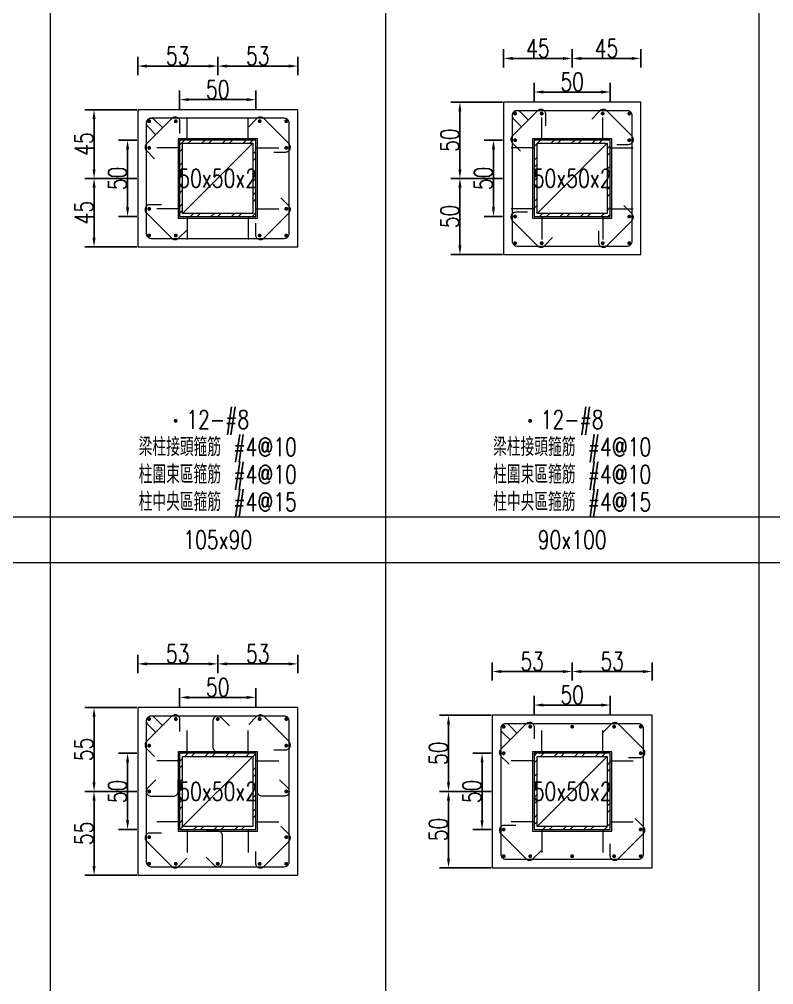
# Model space of a CAD drawing. Header units: millimetres. Extents: x 0 to 3905, y 0 to 8880.
# Drawn here: x 2430 to 2925, y 7763 to 8396 of the extents above; entities that cross this region are included whole.
import ezdxf
from ezdxf.enums import TextEntityAlignment as Align

# ---------------------------------------------------------------- set-up
doc = ezdxf.new("R2010")
doc.units = ezdxf.units.MM
doc.layers.get('DEFPOINTS').update_dxf_attribs({"color": 3})
for name, color, linetype in [('Hatch線', 6, 'Continuous'), ('主筋斷面', 2, 'Continuous'), ('文字-主筋根數', 7, 'Continuous'), ('文字-剪力筋 中央區', 7, 'Continuous'), ('文字-剪力筋-BC', 7, 'Continuous'), ('文字-剪力筋-圍束區', 7, 'Continuous'), ('文字-斷面尺寸', 7, 'Continuous'), ('文字-輔助字', 7, 'Continuous'), ('柱斷面線', 4, 'Continuous'), ('標註字', 4, 'Continuous'), ('箍筋線', 1, 'Continuous'), ('網格線', 7, 'Continuous'), ('鋼柱', 11, 'Continuous')]:
    doc.layers.add(name, color=color, linetype=linetype)
doc.styles.add('note', font='txt.shx', dxfattribs={"width": 0.75, "height": 12})
doc.styles.add('txt', font='txt.shx', dxfattribs={"height": 0.2, "bigfont": 'chineset.shx'})
doc.dimstyles.new('RCAD_DIM', dxfattribs={"dimtxt": 12, "dimasz": 6, "dimexe": 6, "dimexo": 0.625, "dimtad": 1, "dimdec": 0, "dimdsep": 46, "dimtxsty": 'note', "dimcen": 2.5, "dimclrd": 256, "dimclre": 256, "dimclrt": 256, "dimadec": 0, "dimazin": 0, "dimtfac": 1, "dimtmove": 0, "dimatfit": 3, "dimfxl": 0, "dimtolj": 1, "dimarcsym": 0})

# ---------------------------------------------------------------- blocks, each defined once
blk = doc.blocks.new('*D1452')
at = {"layer": 'DEFPOINTS', "color": 0}
for p in [(2585, 7951.625), (2535, 7945), (2585, 7945)]:
    blk.add_point(p, dxfattribs=at)
at = {"layer": '標註字', "lineweight": -2}
for p, q in [((2535, 7945.625), (2535, 7957.625)), ((2585, 7945.625), (2585, 7957.625)), ((2541, 7951.625), (2579, 7951.625))]:
    blk.add_line(p, q, dxfattribs=at)
at = {"layer": '標註字'}
for points in [[(2541, 7952.625), (2541, 7950.625), (2535, 7951.625)], [(2579, 7950.625), (2579, 7952.625), (2585, 7951.625)]]:
    blk.add_solid(points, dxfattribs=at)
at = {"layer": '標註字', "insert": (2560, 7958.25), "char_height": 12, "attachment_point": 5, "style": 'note'}
blk.add_mtext('\\A1;50', dxfattribs=at)
blk = doc.blocks.new('*D1453')
at = {"layer": 'DEFPOINTS', "color": 0}
for p in [(2500.875, 7915), (2507.5, 7915), (2507.5, 7865)]:
    blk.add_point(p, dxfattribs=at)
at = {"layer": '標註字', "lineweight": -2}
for p, q in [((2506.875, 7915), (2494.875, 7915)), ((2500.875, 7871), (2500.875, 7909)), ((2506.875, 7865), (2494.875, 7865))]:
    blk.add_line(p, q, dxfattribs=at)
at = {"layer": '標註字'}
for points in [[(2501.875, 7909), (2499.875, 7909), (2500.875, 7915)], [(2499.875, 7871), (2501.875, 7871), (2500.875, 7865)]]:
    blk.add_solid(points, dxfattribs=at)
at = {"layer": '標註字', "insert": (2494.25, 7890), "char_height": 12, "attachment_point": 5, "rotation": 90, "style": 'note'}
blk.add_mtext('\\A1;50', dxfattribs=at)
blk = doc.blocks.new('*D1454')
at = {"layer": 'DEFPOINTS', "color": 0}
for p in [(2560, 7973.625), (2507.5, 7967), (2560, 7967)]:
    blk.add_point(p, dxfattribs=at)
at = {"layer": '標註字', "lineweight": -2}
for p, q in [((2507.5, 7967.625), (2507.5, 7979.625)), ((2560, 7967.625), (2560, 7979.625)), ((2513.5, 7973.625), (2554, 7973.625))]:
    blk.add_line(p, q, dxfattribs=at)
at = {"layer": '標註字'}
for points in [[(2513.5, 7974.625), (2513.5, 7972.625), (2507.5, 7973.625)], [(2554, 7972.625), (2554, 7974.625), (2560, 7973.625)]]:
    blk.add_solid(points, dxfattribs=at)
at = {"layer": '標註字', "insert": (2533.75, 7980.25), "char_height": 12, "attachment_point": 5, "style": 'note'}
blk.add_mtext('\\A1;53', dxfattribs=at)
blk = doc.blocks.new('*D1455')
at = {"layer": 'DEFPOINTS', "color": 0}
for p in [(2612.5, 7973.625), (2560, 7967), (2612.5, 7967)]:
    blk.add_point(p, dxfattribs=at)
at = {"layer": '標註字', "lineweight": -2}
for p, q in [((2560, 7967.625), (2560, 7979.625)), ((2612.5, 7967.625), (2612.5, 7979.625)), ((2566, 7973.625), (2606.5, 7973.625))]:
    blk.add_line(p, q, dxfattribs=at)
at = {"layer": '標註字'}
for points in [[(2566, 7974.625), (2566, 7972.625), (2560, 7973.625)], [(2606.5, 7972.625), (2606.5, 7974.625), (2612.5, 7973.625)]]:
    blk.add_solid(points, dxfattribs=at)
at = {"layer": '標註字', "insert": (2586.25, 7980.25), "char_height": 12, "attachment_point": 5, "style": 'note'}
blk.add_mtext('\\A1;53', dxfattribs=at)
blk = doc.blocks.new('*D1456')
at = {"layer": 'DEFPOINTS', "color": 0}
for p in [(2478.875, 7890), (2507.5, 7890), (2507.5, 7835)]:
    blk.add_point(p, dxfattribs=at)
at = {"layer": '標註字', "lineweight": -2}
for p, q in [((2506.875, 7890), (2472.875, 7890)), ((2478.875, 7841), (2478.875, 7884)), ((2506.875, 7835), (2472.875, 7835))]:
    blk.add_line(p, q, dxfattribs=at)
at = {"layer": '標註字'}
for points in [[(2479.875, 7884), (2477.875, 7884), (2478.875, 7890)], [(2477.875, 7841), (2479.875, 7841), (2478.875, 7835)]]:
    blk.add_solid(points, dxfattribs=at)
at = {"layer": '標註字', "insert": (2472.25, 7862.5), "char_height": 12, "attachment_point": 5, "rotation": 90, "style": 'note'}
blk.add_mtext('\\A1;55', dxfattribs=at)
blk = doc.blocks.new('*D1457')
at = {"layer": 'DEFPOINTS', "color": 0}
for p in [(2478.875, 7945), (2507.5, 7945), (2507.5, 7890)]:
    blk.add_point(p, dxfattribs=at)
at = {"layer": '標註字', "lineweight": -2}
for p, q in [((2506.875, 7945), (2472.875, 7945)), ((2478.875, 7896), (2478.875, 7939)), ((2506.875, 7890), (2472.875, 7890))]:
    blk.add_line(p, q, dxfattribs=at)
at = {"layer": '標註字'}
for points in [[(2479.875, 7939), (2477.875, 7939), (2478.875, 7945)], [(2477.875, 7896), (2479.875, 7896), (2478.875, 7890)]]:
    blk.add_solid(points, dxfattribs=at)
at = {"layer": '標註字', "insert": (2472.25, 7917.5), "char_height": 12, "attachment_point": 5, "rotation": 90, "style": 'note'}
blk.add_mtext('\\A1;55', dxfattribs=at)
blk = doc.blocks.new('Circle_Filled')
at = {"const_width": 0.5}
blk.add_lwpolyline([(-0.25, 0, 1), (0.25, 0, 1)], format="xyb", close=True, dxfattribs=at)
blk = doc.blocks.new('*D1458')
at = {"layer": 'DEFPOINTS', "color": 0}
for p in [(2585, 8343.625), (2535, 8337), (2585, 8337)]:
    blk.add_point(p, dxfattribs=at)
at = {"layer": '標註字', "lineweight": -2}
for p, q in [((2535, 8337.625), (2535, 8349.625)), ((2541, 8343.625), (2579, 8343.625)), ((2585, 8337.625), (2585, 8349.625))]:
    blk.add_line(p, q, dxfattribs=at)
at = {"layer": '標註字'}
for points in [[(2541, 8344.625), (2541, 8342.625), (2535, 8343.625)], [(2579, 8342.625), (2579, 8344.625), (2585, 8343.625)]]:
    blk.add_solid(points, dxfattribs=at)
at = {"layer": '標註字', "insert": (2560, 8350.25), "char_height": 12, "attachment_point": 5, "style": 'note'}
blk.add_mtext('\\A1;50', dxfattribs=at)
blk = doc.blocks.new('*D1459')
at = {"layer": 'DEFPOINTS', "color": 0}
for p in [(2500.875, 8317), (2507.5, 8317), (2507.5, 8267)]:
    blk.add_point(p, dxfattribs=at)
at = {"layer": '標註字', "lineweight": -2}
for p, q in [((2506.875, 8317), (2494.875, 8317)), ((2500.875, 8273), (2500.875, 8311)), ((2506.875, 8267), (2494.875, 8267))]:
    blk.add_line(p, q, dxfattribs=at)
at = {"layer": '標註字'}
for points in [[(2501.875, 8311), (2499.875, 8311), (2500.875, 8317)], [(2499.875, 8273), (2501.875, 8273), (2500.875, 8267)]]:
    blk.add_solid(points, dxfattribs=at)
at = {"layer": '標註字', "insert": (2494.25, 8292), "char_height": 12, "attachment_point": 5, "rotation": 90, "style": 'note'}
blk.add_mtext('\\A1;50', dxfattribs=at)
blk = doc.blocks.new('*D1460')
at = {"layer": 'DEFPOINTS', "color": 0}
for p in [(2560, 8365.625), (2507.5, 8359), (2560, 8359)]:
    blk.add_point(p, dxfattribs=at)
at = {"layer": '標註字', "lineweight": -2}
for p, q in [((2507.5, 8359.625), (2507.5, 8371.625)), ((2560, 8359.625), (2560, 8371.625)), ((2513.5, 8365.625), (2554, 8365.625))]:
    blk.add_line(p, q, dxfattribs=at)
at = {"layer": '標註字'}
for points in [[(2513.5, 8366.625), (2513.5, 8364.625), (2507.5, 8365.625)], [(2554, 8364.625), (2554, 8366.625), (2560, 8365.625)]]:
    blk.add_solid(points, dxfattribs=at)
at = {"layer": '標註字', "insert": (2533.75, 8372.25), "char_height": 12, "attachment_point": 5, "style": 'note'}
blk.add_mtext('\\A1;53', dxfattribs=at)
blk = doc.blocks.new('*D1461')
at = {"layer": 'DEFPOINTS', "color": 0}
for p in [(2612.5, 8365.625), (2560, 8359), (2612.5, 8359)]:
    blk.add_point(p, dxfattribs=at)
at = {"layer": '標註字', "lineweight": -2}
for p, q in [((2560, 8359.625), (2560, 8371.625)), ((2612.5, 8359.625), (2612.5, 8371.625)), ((2566, 8365.625), (2606.5, 8365.625))]:
    blk.add_line(p, q, dxfattribs=at)
at = {"layer": '標註字'}
for points in [[(2566, 8366.625), (2566, 8364.625), (2560, 8365.625)], [(2606.5, 8364.625), (2606.5, 8366.625), (2612.5, 8365.625)]]:
    blk.add_solid(points, dxfattribs=at)
at = {"layer": '標註字', "insert": (2586.25, 8372.25), "char_height": 12, "attachment_point": 5, "style": 'note'}
blk.add_mtext('\\A1;53', dxfattribs=at)
blk = doc.blocks.new('*D1462')
at = {"layer": 'DEFPOINTS', "color": 0}
for p in [(2478.875, 8292), (2507.5, 8292), (2507.5, 8247)]:
    blk.add_point(p, dxfattribs=at)
at = {"layer": '標註字', "lineweight": -2}
for p, q in [((2506.875, 8292), (2472.875, 8292)), ((2478.875, 8253), (2478.875, 8286)), ((2506.875, 8247), (2472.875, 8247))]:
    blk.add_line(p, q, dxfattribs=at)
at = {"layer": '標註字'}
for points in [[(2479.875, 8286), (2477.875, 8286), (2478.875, 8292)], [(2477.875, 8253), (2479.875, 8253), (2478.875, 8247)]]:
    blk.add_solid(points, dxfattribs=at)
at = {"layer": '標註字', "insert": (2472.25, 8269.5), "char_height": 12, "attachment_point": 5, "rotation": 90, "style": 'note'}
blk.add_mtext('\\A1;45', dxfattribs=at)
blk = doc.blocks.new('*D1463')
at = {"layer": 'DEFPOINTS', "color": 0}
for p in [(2478.875, 8337), (2507.5, 8337), (2507.5, 8292)]:
    blk.add_point(p, dxfattribs=at)
at = {"layer": '標註字', "lineweight": -2}
for p, q in [((2506.875, 8337), (2472.875, 8337)), ((2478.875, 8298), (2478.875, 8331)), ((2506.875, 8292), (2472.875, 8292))]:
    blk.add_line(p, q, dxfattribs=at)
at = {"layer": '標註字'}
for points in [[(2479.875, 8331), (2477.875, 8331), (2478.875, 8337)], [(2477.875, 8298), (2479.875, 8298), (2478.875, 8292)]]:
    blk.add_solid(points, dxfattribs=at)
at = {"layer": '標註字', "insert": (2472.25, 8314.5), "char_height": 12, "attachment_point": 5, "rotation": 90, "style": 'note'}
blk.add_mtext('\\A1;45', dxfattribs=at)
blk = doc.blocks.new('*D1584')
at = {"layer": 'DEFPOINTS', "color": 0}
for p in [(2817.5, 7946.625), (2767.5, 7940), (2817.5, 7940)]:
    blk.add_point(p, dxfattribs=at)
at = {"layer": '標註字', "lineweight": -2}
for p, q in [((2767.5, 7940.625), (2767.5, 7952.625)), ((2817.5, 7940.625), (2817.5, 7952.625)), ((2773.5, 7946.625), (2811.5, 7946.625))]:
    blk.add_line(p, q, dxfattribs=at)
at = {"layer": '標註字'}
for points in [[(2773.5, 7947.625), (2773.5, 7945.625), (2767.5, 7946.625)], [(2811.5, 7945.625), (2811.5, 7947.625), (2817.5, 7946.625)]]:
    blk.add_solid(points, dxfattribs=at)
at = {"layer": '標註字', "insert": (2792.5, 7953.25), "char_height": 12, "attachment_point": 5, "style": 'note'}
blk.add_mtext('\\A1;50', dxfattribs=at)
blk = doc.blocks.new('*D1585')
at = {"layer": 'DEFPOINTS', "color": 0}
for p in [(2733.375, 7915), (2740, 7915), (2740, 7865)]:
    blk.add_point(p, dxfattribs=at)
at = {"layer": '標註字', "lineweight": -2}
for p, q in [((2739.375, 7915), (2727.375, 7915)), ((2733.375, 7871), (2733.375, 7909)), ((2739.375, 7865), (2727.375, 7865))]:
    blk.add_line(p, q, dxfattribs=at)
at = {"layer": '標註字'}
for points in [[(2734.375, 7909), (2732.375, 7909), (2733.375, 7915)], [(2732.375, 7871), (2734.375, 7871), (2733.375, 7865)]]:
    blk.add_solid(points, dxfattribs=at)
at = {"layer": '標註字', "insert": (2726.75, 7890), "char_height": 12, "attachment_point": 5, "rotation": 90, "style": 'note'}
blk.add_mtext('\\A1;50', dxfattribs=at)
blk = doc.blocks.new('*D1586')
at = {"layer": 'DEFPOINTS', "color": 0}
for p in [(2792.5, 7968.625), (2740, 7962), (2792.5, 7962)]:
    blk.add_point(p, dxfattribs=at)
at = {"layer": '標註字', "lineweight": -2}
for p, q in [((2740, 7962.625), (2740, 7974.625)), ((2792.5, 7962.625), (2792.5, 7974.625)), ((2746, 7968.625), (2786.5, 7968.625))]:
    blk.add_line(p, q, dxfattribs=at)
at = {"layer": '標註字'}
for points in [[(2746, 7969.625), (2746, 7967.625), (2740, 7968.625)], [(2786.5, 7967.625), (2786.5, 7969.625), (2792.5, 7968.625)]]:
    blk.add_solid(points, dxfattribs=at)
at = {"layer": '標註字', "insert": (2766.25, 7975.25), "char_height": 12, "attachment_point": 5, "style": 'note'}
blk.add_mtext('\\A1;53', dxfattribs=at)
blk = doc.blocks.new('*D1587')
at = {"layer": 'DEFPOINTS', "color": 0}
for p in [(2845, 7968.625), (2792.5, 7962), (2845, 7962)]:
    blk.add_point(p, dxfattribs=at)
at = {"layer": '標註字', "lineweight": -2}
for p, q in [((2792.5, 7962.625), (2792.5, 7974.625)), ((2845, 7962.625), (2845, 7974.625)), ((2798.5, 7968.625), (2839, 7968.625))]:
    blk.add_line(p, q, dxfattribs=at)
at = {"layer": '標註字'}
for points in [[(2798.5, 7969.625), (2798.5, 7967.625), (2792.5, 7968.625)], [(2839, 7967.625), (2839, 7969.625), (2845, 7968.625)]]:
    blk.add_solid(points, dxfattribs=at)
at = {"layer": '標註字', "insert": (2818.75, 7975.25), "char_height": 12, "attachment_point": 5, "style": 'note'}
blk.add_mtext('\\A1;53', dxfattribs=at)
blk = doc.blocks.new('*D1588')
at = {"layer": 'DEFPOINTS', "color": 0}
for p in [(2711.375, 7890), (2740, 7890), (2740, 7840)]:
    blk.add_point(p, dxfattribs=at)
at = {"layer": '標註字', "lineweight": -2}
for p, q in [((2739.375, 7890), (2705.375, 7890)), ((2711.375, 7846), (2711.375, 7884)), ((2739.375, 7840), (2705.375, 7840))]:
    blk.add_line(p, q, dxfattribs=at)
at = {"layer": '標註字'}
for points in [[(2712.375, 7884), (2710.375, 7884), (2711.375, 7890)], [(2710.375, 7846), (2712.375, 7846), (2711.375, 7840)]]:
    blk.add_solid(points, dxfattribs=at)
at = {"layer": '標註字', "insert": (2704.75, 7865), "char_height": 12, "attachment_point": 5, "rotation": 90, "style": 'note'}
blk.add_mtext('\\A1;50', dxfattribs=at)
blk = doc.blocks.new('*D1589')
at = {"layer": 'DEFPOINTS', "color": 0}
for p in [(2711.375, 7940), (2740, 7940), (2740, 7890)]:
    blk.add_point(p, dxfattribs=at)
at = {"layer": '標註字', "lineweight": -2}
for p, q in [((2739.375, 7940), (2705.375, 7940)), ((2711.375, 7896), (2711.375, 7934)), ((2739.375, 7890), (2705.375, 7890))]:
    blk.add_line(p, q, dxfattribs=at)
at = {"layer": '標註字'}
for points in [[(2712.375, 7934), (2710.375, 7934), (2711.375, 7940)], [(2710.375, 7896), (2712.375, 7896), (2711.375, 7890)]]:
    blk.add_solid(points, dxfattribs=at)
at = {"layer": '標註字', "insert": (2704.75, 7915), "char_height": 12, "attachment_point": 5, "rotation": 90, "style": 'note'}
blk.add_mtext('\\A1;50', dxfattribs=at)
blk = doc.blocks.new('*D1590')
at = {"layer": 'DEFPOINTS', "color": 0}
for p in [(2817.5, 8348.625), (2767.5, 8342), (2817.5, 8342)]:
    blk.add_point(p, dxfattribs=at)
at = {"layer": '標註字', "lineweight": -2}
for p, q in [((2767.5, 8342.625), (2767.5, 8354.625)), ((2817.5, 8342.625), (2817.5, 8354.625)), ((2773.5, 8348.625), (2811.5, 8348.625))]:
    blk.add_line(p, q, dxfattribs=at)
at = {"layer": '標註字'}
for points in [[(2773.5, 8349.625), (2773.5, 8347.625), (2767.5, 8348.625)], [(2811.5, 8347.625), (2811.5, 8349.625), (2817.5, 8348.625)]]:
    blk.add_solid(points, dxfattribs=at)
at = {"layer": '標註字', "insert": (2792.5, 8355.25), "char_height": 12, "attachment_point": 5, "style": 'note'}
blk.add_mtext('\\A1;50', dxfattribs=at)
blk = doc.blocks.new('*D1591')
at = {"layer": 'DEFPOINTS', "color": 0}
for p in [(2740.875, 8317), (2747.5, 8317), (2747.5, 8267)]:
    blk.add_point(p, dxfattribs=at)
at = {"layer": '標註字', "lineweight": -2}
for p, q in [((2746.875, 8317), (2734.875, 8317)), ((2740.875, 8273), (2740.875, 8311)), ((2746.875, 8267), (2734.875, 8267))]:
    blk.add_line(p, q, dxfattribs=at)
at = {"layer": '標註字'}
for points in [[(2741.875, 8311), (2739.875, 8311), (2740.875, 8317)], [(2739.875, 8273), (2741.875, 8273), (2740.875, 8267)]]:
    blk.add_solid(points, dxfattribs=at)
at = {"layer": '標註字', "insert": (2734.25, 8292), "char_height": 12, "attachment_point": 5, "rotation": 90, "style": 'note'}
blk.add_mtext('\\A1;50', dxfattribs=at)
blk = doc.blocks.new('*D1592')
at = {"layer": 'DEFPOINTS', "color": 0}
for p in [(2792.5, 8370.625), (2747.5, 8364), (2792.5, 8364)]:
    blk.add_point(p, dxfattribs=at)
at = {"layer": '標註字', "lineweight": -2}
for p, q in [((2747.5, 8364.625), (2747.5, 8376.625)), ((2792.5, 8364.625), (2792.5, 8376.625)), ((2753.5, 8370.625), (2786.5, 8370.625))]:
    blk.add_line(p, q, dxfattribs=at)
at = {"layer": '標註字'}
for points in [[(2753.5, 8371.625), (2753.5, 8369.625), (2747.5, 8370.625)], [(2786.5, 8369.625), (2786.5, 8371.625), (2792.5, 8370.625)]]:
    blk.add_solid(points, dxfattribs=at)
at = {"layer": '標註字', "insert": (2770, 8377.25), "char_height": 12, "attachment_point": 5, "style": 'note'}
blk.add_mtext('\\A1;45', dxfattribs=at)
blk = doc.blocks.new('*D1593')
at = {"layer": 'DEFPOINTS', "color": 0}
for p in [(2837.5, 8370.625), (2792.5, 8364), (2837.5, 8364)]:
    blk.add_point(p, dxfattribs=at)
at = {"layer": '標註字', "lineweight": -2}
for p, q in [((2792.5, 8364.625), (2792.5, 8376.625)), ((2837.5, 8364.625), (2837.5, 8376.625)), ((2798.5, 8370.625), (2831.5, 8370.625))]:
    blk.add_line(p, q, dxfattribs=at)
at = {"layer": '標註字'}
for points in [[(2798.5, 8371.625), (2798.5, 8369.625), (2792.5, 8370.625)], [(2831.5, 8369.625), (2831.5, 8371.625), (2837.5, 8370.625)]]:
    blk.add_solid(points, dxfattribs=at)
at = {"layer": '標註字', "insert": (2815, 8377.25), "char_height": 12, "attachment_point": 5, "style": 'note'}
blk.add_mtext('\\A1;45', dxfattribs=at)
blk = doc.blocks.new('*D1594')
at = {"layer": 'DEFPOINTS', "color": 0}
for p in [(2718.875, 8292), (2747.5, 8292), (2747.5, 8242)]:
    blk.add_point(p, dxfattribs=at)
at = {"layer": '標註字', "lineweight": -2}
for p, q in [((2746.875, 8292), (2712.875, 8292)), ((2718.875, 8248), (2718.875, 8286)), ((2746.875, 8242), (2712.875, 8242))]:
    blk.add_line(p, q, dxfattribs=at)
at = {"layer": '標註字'}
for points in [[(2719.875, 8286), (2717.875, 8286), (2718.875, 8292)], [(2717.875, 8248), (2719.875, 8248), (2718.875, 8242)]]:
    blk.add_solid(points, dxfattribs=at)
at = {"layer": '標註字', "insert": (2712.25, 8267), "char_height": 12, "attachment_point": 5, "rotation": 90, "style": 'note'}
blk.add_mtext('\\A1;50', dxfattribs=at)
blk = doc.blocks.new('*D1595')
at = {"layer": 'DEFPOINTS', "color": 0}
for p in [(2718.875, 8342), (2747.5, 8342), (2747.5, 8292)]:
    blk.add_point(p, dxfattribs=at)
at = {"layer": '標註字', "lineweight": -2}
for p, q in [((2746.875, 8342), (2712.875, 8342)), ((2718.875, 8298), (2718.875, 8336)), ((2746.875, 8292), (2712.875, 8292))]:
    blk.add_line(p, q, dxfattribs=at)
at = {"layer": '標註字'}
for points in [[(2719.875, 8336), (2717.875, 8336), (2718.875, 8342)], [(2717.875, 8298), (2719.875, 8298), (2718.875, 8292)]]:
    blk.add_solid(points, dxfattribs=at)
at = {"layer": '標註字', "insert": (2712.25, 8317), "char_height": 12, "attachment_point": 5, "rotation": 90, "style": 'note'}
blk.add_mtext('\\A1;50', dxfattribs=at)

msp = doc.modelspace()

# ---------------------------------------------------------------- hatches: boundary and pattern name
at = {"layer": 'Hatch線'}
h = msp.add_hatch(dxfattribs=at)
h.set_pattern_fill('ANSI32', color=256, style=0)
h.paths.add_polyline_path([(2535, 8267), (2585, 8267), (2585, 8317), (2535, 8317)], flags=17)
h.paths.add_polyline_path([(2537, 8269), (2537, 8315), (2583, 8315), (2583, 8269)])
h = msp.add_hatch(dxfattribs=at)
h.set_pattern_fill('ANSI32', color=256, style=0)
h.paths.add_polyline_path([(2767.5, 8267), (2817.5, 8267), (2817.5, 8317), (2767.5, 8317)], flags=17)
h.paths.add_polyline_path([(2769.5, 8269), (2769.5, 8315), (2815.5, 8315), (2815.5, 8269)])
h = msp.add_hatch(dxfattribs=at)
h.set_pattern_fill('ANSI32', color=256, style=0)
h.paths.add_polyline_path([(2535, 7865), (2585, 7865), (2585, 7915), (2535, 7915)], flags=17)
h.paths.add_polyline_path([(2537, 7867), (2537, 7913), (2583, 7913), (2583, 7867)])
h = msp.add_hatch(dxfattribs=at)
h.set_pattern_fill('ANSI32', color=256, style=0)
h.paths.add_polyline_path([(2767.5, 7865), (2817.5, 7865), (2817.5, 7915), (2767.5, 7915)], flags=17)
h.paths.add_polyline_path([(2769.5, 7867), (2769.5, 7913), (2815.5, 7913), (2815.5, 7867)])

# ---------------------------------------------------------------- linework, layer by layer
at = {"layer": 'DEFPOINTS', "lineweight": 5}
for points in [[(2540, 8317), (2540, 8332)], [(2580, 8317), (2580, 8332)], [(2772.5, 8317), (2772.5, 8332)], [(2812.5, 8317), (2812.5, 8332)], [(2535, 8266), (2586, 8266), (2586, 8318), (2534, 8318), (2534, 8266), (2535, 8266)], [(2767.5, 8266), (2818.5, 8266), (2818.5, 8318), (2766.5, 8318), (2766.5, 8266), (2767.5, 8266)], [(2535, 8312), (2520, 8312)], [(2537, 8269), (2583, 8315)], [(2585, 8312), (2600, 8312)], [(2767.5, 8312), (2752.5, 8312)], [(2769.5, 8269), (2815.5, 8315)], [(2817.5, 8312), (2832.5, 8312)], [(2535, 8272), (2520, 8272)], [(2585, 8272), (2600, 8272)], [(2767.5, 8272), (2752.5, 8272)], [(2817.5, 8272), (2832.5, 8272)], [(2540, 8267), (2540, 8252)], [(2580, 8267), (2580, 8252)], [(2772.5, 8267), (2772.5, 8252)], [(2812.5, 8267), (2812.5, 8252)], [(2540, 7915), (2540, 7930)], [(2580, 7915), (2580, 7930)], [(2772.5, 7915), (2772.5, 7930)], [(2812.5, 7915), (2812.5, 7930)], [(2535, 7864), (2586, 7864), (2586, 7916), (2534, 7916), (2534, 7864), (2535, 7864)], [(2537, 7867), (2583, 7913)], [(2767.5, 7864), (2818.5, 7864), (2818.5, 7916), (2766.5, 7916), (2766.5, 7864), (2767.5, 7864)], [(2769.5, 7867), (2815.5, 7913)], [(2535, 7910), (2520, 7910)], [(2585, 7910), (2600, 7910)], [(2767.5, 7910), (2752.5, 7910)], [(2817.5, 7910), (2832.5, 7910)], [(2535, 7870), (2520, 7870)], [(2585, 7870), (2600, 7870)], [(2767.5, 7870), (2752.5, 7870)], [(2817.5, 7870), (2832.5, 7870)], [(2540, 7865), (2540, 7850)], [(2580, 7865), (2580, 7850)], [(2772.5, 7865), (2772.5, 7850)], [(2812.5, 7865), (2812.5, 7850)]]:
    msp.add_lwpolyline(points, dxfattribs=at)
at = {"layer": '柱斷面線', "lineweight": 5}
for points in [[(2507.5, 8247), (2612.5, 8247), (2612.5, 8337), (2507.5, 8337), (2507.5, 8247)], [(2747.5, 8242), (2837.5, 8242), (2837.5, 8342), (2747.5, 8342), (2747.5, 8242)], [(2507.5, 7835), (2612.5, 7835), (2612.5, 7945), (2507.5, 7945), (2507.5, 7835)], [(2740, 7840), (2845, 7840), (2845, 7940), (2740, 7940), (2740, 7840)]]:
    msp.add_lwpolyline(points, dxfattribs=at)
at = {"layer": '箍筋線', "lineweight": 5}
for points in [[(2775.23, 8326.39), (2775.23, 8334.01), (2775.18, 8334.54), (2775.05, 8335.06), (2774.83, 8335.55), (2774.53, 8335.99), (2774.17, 8336.38), (2773.74, 8336.7), (2773.27, 8336.94), (2772.76, 8337.11), (2772.23, 8337.18), (2771.7, 8337.17), (2771.17, 8337.06), (2770.67, 8336.87), (2770.21, 8336.6), (2769.81, 8336.26), (2753.24, 8319.69), (2752.89, 8319.27), (2752.61, 8318.79), (2752.42, 8318.27), (2752.33, 8317.73), (2752.33, 8317.17), (2752.42, 8316.63), (2752.61, 8316.11), (2752.89, 8315.63), (2753.24, 8315.2), (2758.63, 8309.82)], [(2821.89, 8314.27), (2829.51, 8314.27), (2830.04, 8314.32), (2830.56, 8314.45), (2831.05, 8314.67), (2831.49, 8314.97), (2831.88, 8315.33), (2832.2, 8315.76), (2832.44, 8316.23), (2832.61, 8316.74), (2832.68, 8317.27), (2832.67, 8317.8), (2832.56, 8318.33), (2832.37, 8318.83), (2832.1, 8319.29), (2831.76, 8319.69), (2815.19, 8336.26), (2814.77, 8336.61), (2814.29, 8336.89), (2813.77, 8337.08), (2813.23, 8337.17), (2812.67, 8337.17), (2812.13, 8337.08), (2811.61, 8336.89), (2811.13, 8336.61), (2810.7, 8336.26), (2805.32, 8330.87)], [(2535.23, 8321.39), (2535.23, 8329.01), (2535.18, 8329.54), (2535.05, 8330.06), (2534.83, 8330.55), (2534.53, 8330.99), (2534.17, 8331.38), (2533.74, 8331.7), (2533.27, 8331.94), (2532.76, 8332.11), (2532.23, 8332.18), (2531.7, 8332.17), (2531.17, 8332.06), (2530.67, 8331.87), (2530.21, 8331.6), (2529.81, 8331.26), (2513.24, 8314.69), (2512.89, 8314.27), (2512.61, 8313.79), (2512.42, 8313.27), (2512.33, 8312.73), (2512.33, 8312.17), (2512.42, 8311.63), (2512.61, 8311.11), (2512.89, 8310.63), (2513.24, 8310.2), (2518.63, 8304.82)], [(2523.94, 8325.05), (2518.56, 8330.44), (2518.15, 8330.78), (2517.69, 8331.05), (2517.19, 8331.24), (2516.67, 8331.35), (2516.13, 8331.36), (2515.6, 8331.29), (2515.09, 8331.12), (2514.62, 8330.88), (2514.19, 8330.56), (2513.83, 8330.17), (2513.53, 8329.73), (2513.31, 8329.24), (2513.18, 8328.72), (2513.13, 8328.19), (2513.13, 8255.81), (2513.18, 8255.26), (2513.33, 8254.72), (2513.56, 8254.22), (2513.88, 8253.77), (2514.27, 8253.38), (2514.72, 8253.06), (2515.22, 8252.83), (2515.76, 8252.68), (2516.31, 8252.63), (2603.69, 8252.63), (2604.24, 8252.68), (2604.78, 8252.83), (2605.28, 8253.06), (2605.73, 8253.38), (2606.12, 8253.77), (2606.44, 8254.22), (2606.67, 8254.72), (2606.82, 8255.26), (2606.87, 8255.81), (2606.87, 8328.19), (2606.82, 8328.74), (2606.67, 8329.28), (2606.44, 8329.78), (2606.12, 8330.23), (2605.73, 8330.62), (2605.28, 8330.94), (2604.78, 8331.17), (2604.24, 8331.32), (2603.69, 8331.37), (2516.31, 8331.37), (2515.78, 8331.32), (2515.26, 8331.19), (2514.77, 8330.97), (2514.33, 8330.67), (2513.94, 8330.31), (2513.62, 8329.88), (2513.38, 8329.41), (2513.21, 8328.9), (2513.14, 8328.37), (2513.15, 8327.83), (2513.26, 8327.31), (2513.45, 8326.81), (2513.72, 8326.35), (2514.06, 8325.94), (2519.45, 8320.56)], [(2596.89, 8309.27), (2604.51, 8309.27), (2605.04, 8309.32), (2605.56, 8309.45), (2606.05, 8309.67), (2606.49, 8309.97), (2606.88, 8310.33), (2607.2, 8310.76), (2607.44, 8311.23), (2607.61, 8311.74), (2607.68, 8312.27), (2607.67, 8312.8), (2607.56, 8313.33), (2607.37, 8313.83), (2607.1, 8314.29), (2606.76, 8314.69), (2590.19, 8331.26), (2589.77, 8331.61), (2589.29, 8331.89), (2588.77, 8332.08), (2588.23, 8332.17), (2587.67, 8332.17), (2587.13, 8332.08), (2586.61, 8331.89), (2586.13, 8331.61), (2585.7, 8331.26), (2580.32, 8325.87)], [(2763.94, 8330.05), (2758.56, 8335.44), (2758.15, 8335.78), (2757.69, 8336.05), (2757.19, 8336.24), (2756.67, 8336.35), (2756.13, 8336.36), (2755.6, 8336.29), (2755.09, 8336.12), (2754.62, 8335.88), (2754.19, 8335.56), (2753.83, 8335.17), (2753.53, 8334.73), (2753.31, 8334.24), (2753.18, 8333.72), (2753.13, 8333.19), (2753.13, 8250.81), (2753.18, 8250.26), (2753.33, 8249.72), (2753.56, 8249.22), (2753.88, 8248.77), (2754.27, 8248.38), (2754.72, 8248.06), (2755.22, 8247.83), (2755.76, 8247.68), (2756.31, 8247.63), (2828.69, 8247.63), (2829.24, 8247.68), (2829.78, 8247.83), (2830.28, 8248.06), (2830.73, 8248.38), (2831.12, 8248.77), (2831.44, 8249.22), (2831.67, 8249.72), (2831.82, 8250.26), (2831.87, 8250.81), (2831.87, 8333.19), (2831.82, 8333.74), (2831.67, 8334.28), (2831.44, 8334.78), (2831.12, 8335.23), (2830.73, 8335.62), (2830.28, 8335.94), (2829.78, 8336.17), (2829.24, 8336.32), (2828.69, 8336.37), (2756.31, 8336.37), (2755.78, 8336.32), (2755.26, 8336.19), (2754.77, 8335.97), (2754.33, 8335.67), (2753.94, 8335.31), (2753.62, 8334.88), (2753.38, 8334.41), (2753.21, 8333.9), (2753.14, 8333.37), (2753.15, 8332.83), (2753.26, 8332.31), (2753.45, 8331.81), (2753.72, 8331.35), (2754.06, 8330.94), (2759.45, 8325.56)], [(2523.11, 8274.73), (2515.49, 8274.73), (2514.96, 8274.68), (2514.44, 8274.55), (2513.95, 8274.33), (2513.51, 8274.03), (2513.12, 8273.67), (2512.8, 8273.24), (2512.56, 8272.77), (2512.39, 8272.26), (2512.32, 8271.73), (2512.33, 8271.2), (2512.44, 8270.67), (2512.63, 8270.17), (2512.9, 8269.71), (2513.24, 8269.31), (2529.81, 8252.74), (2530.23, 8252.39), (2530.71, 8252.11), (2531.23, 8251.92), (2531.77, 8251.83), (2532.33, 8251.83), (2532.87, 8251.92), (2533.39, 8252.11), (2533.87, 8252.39), (2534.3, 8252.74), (2539.68, 8258.13)], [(2584.77, 8262.61), (2584.77, 8254.99), (2584.82, 8254.46), (2584.95, 8253.94), (2585.17, 8253.45), (2585.47, 8253.01), (2585.83, 8252.62), (2586.26, 8252.3), (2586.73, 8252.06), (2587.24, 8251.89), (2587.77, 8251.82), (2588.3, 8251.83), (2588.83, 8251.94), (2589.33, 8252.13), (2589.79, 8252.4), (2590.19, 8252.74), (2606.76, 8269.31), (2607.11, 8269.73), (2607.39, 8270.21), (2607.58, 8270.73), (2607.67, 8271.27), (2607.67, 8271.83), (2607.58, 8272.37), (2607.39, 8272.89), (2607.11, 8273.37), (2606.76, 8273.8), (2601.37, 8279.18)], [(2809.77, 8257.61), (2809.77, 8249.99), (2809.82, 8249.46), (2809.95, 8248.94), (2810.17, 8248.45), (2810.47, 8248.01), (2810.83, 8247.62), (2811.26, 8247.3), (2811.73, 8247.06), (2812.24, 8246.89), (2812.77, 8246.82), (2813.3, 8246.83), (2813.83, 8246.94), (2814.33, 8247.13), (2814.79, 8247.4), (2815.19, 8247.74), (2831.76, 8264.31), (2832.11, 8264.73), (2832.39, 8265.21), (2832.58, 8265.73), (2832.67, 8266.27), (2832.67, 8266.83), (2832.58, 8267.37), (2832.39, 8267.89), (2832.11, 8268.37), (2831.76, 8268.8), (2826.37, 8274.18)], [(2763.11, 8269.73), (2755.49, 8269.73), (2754.96, 8269.68), (2754.44, 8269.55), (2753.95, 8269.33), (2753.51, 8269.03), (2753.12, 8268.67), (2752.8, 8268.24), (2752.56, 8267.77), (2752.39, 8267.26), (2752.32, 8266.73), (2752.33, 8266.2), (2752.44, 8265.67), (2752.63, 8265.17), (2752.9, 8264.71), (2753.24, 8264.31), (2769.81, 8247.74), (2770.23, 8247.39), (2770.71, 8247.11), (2771.23, 8246.92), (2771.77, 8246.83), (2772.33, 8246.83), (2772.87, 8246.92), (2773.39, 8247.11), (2773.87, 8247.39), (2774.3, 8247.74), (2779.68, 8253.13)], [(2535.23, 7929.39), (2535.23, 7937.01), (2535.18, 7937.54), (2535.05, 7938.06), (2534.83, 7938.55), (2534.53, 7938.99), (2534.17, 7939.38), (2533.74, 7939.7), (2533.27, 7939.94), (2532.76, 7940.11), (2532.23, 7940.18), (2531.7, 7940.17), (2531.17, 7940.06), (2530.67, 7939.87), (2530.21, 7939.6), (2529.81, 7939.26), (2513.24, 7922.69), (2512.89, 7922.27), (2512.61, 7921.79), (2512.42, 7921.27), (2512.33, 7920.73), (2512.33, 7920.17), (2512.42, 7919.63), (2512.61, 7919.11), (2512.89, 7918.63), (2513.24, 7918.2), (2518.63, 7912.82)], [(2523.94, 7933.05), (2518.56, 7938.44), (2518.15, 7938.78), (2517.69, 7939.05), (2517.19, 7939.24), (2516.67, 7939.35), (2516.13, 7939.36), (2515.6, 7939.29), (2515.09, 7939.12), (2514.62, 7938.88), (2514.19, 7938.56), (2513.83, 7938.17), (2513.53, 7937.73), (2513.31, 7937.24), (2513.18, 7936.72), (2513.13, 7936.19), (2513.13, 7843.81), (2513.18, 7843.26), (2513.33, 7842.72), (2513.56, 7842.22), (2513.88, 7841.77), (2514.27, 7841.38), (2514.72, 7841.06), (2515.22, 7840.83), (2515.76, 7840.68), (2516.31, 7840.63), (2603.69, 7840.63), (2604.24, 7840.68), (2604.78, 7840.83), (2605.28, 7841.06), (2605.73, 7841.38), (2606.12, 7841.77), (2606.44, 7842.22), (2606.67, 7842.72), (2606.82, 7843.26), (2606.87, 7843.81), (2606.87, 7936.19), (2606.82, 7936.74), (2606.67, 7937.28), (2606.44, 7937.78), (2606.12, 7938.23), (2605.73, 7938.62), (2605.28, 7938.94), (2604.78, 7939.17), (2604.24, 7939.32), (2603.69, 7939.37), (2516.31, 7939.37), (2515.78, 7939.32), (2515.26, 7939.19), (2514.77, 7938.97), (2514.33, 7938.67), (2513.94, 7938.31), (2513.62, 7937.88), (2513.38, 7937.41), (2513.21, 7936.9), (2513.14, 7936.37), (2513.15, 7935.83), (2513.26, 7935.31), (2513.45, 7934.81), (2513.72, 7934.35), (2514.06, 7933.94), (2519.45, 7928.56)], [(2567.63, 7933.05), (2562.25, 7938.44), (2561.84, 7938.78), (2561.38, 7939.05), (2560.88, 7939.24), (2560.36, 7939.35), (2559.82, 7939.36), (2559.29, 7939.29), (2558.78, 7939.12), (2558.31, 7938.88), (2557.88, 7938.56), (2557.52, 7938.17), (2557.22, 7937.73), (2557, 7937.24), (2556.87, 7936.72), (2556.83, 7936.19), (2556.83, 7919.17), (2556.87, 7918.62), (2557.02, 7918.09), (2557.25, 7917.59), (2557.57, 7917.13), (2557.96, 7916.74), (2558.41, 7916.43), (2558.91, 7916.19), (2559.45, 7916.05), (2560, 7916), (2567.62, 7916)], [(2596.89, 7917.27), (2604.51, 7917.27), (2605.04, 7917.32), (2605.56, 7917.45), (2606.05, 7917.67), (2606.49, 7917.97), (2606.88, 7918.33), (2607.2, 7918.76), (2607.44, 7919.23), (2607.61, 7919.74), (2607.68, 7920.27), (2607.67, 7920.8), (2607.56, 7921.33), (2607.37, 7921.83), (2607.1, 7922.29), (2606.76, 7922.69), (2590.19, 7939.26), (2589.77, 7939.61), (2589.29, 7939.89), (2588.77, 7940.08), (2588.23, 7940.17), (2587.67, 7940.17), (2587.13, 7940.08), (2586.61, 7939.89), (2586.13, 7939.61), (2585.7, 7939.26), (2580.32, 7933.87)], [(2767.73, 7924.39), (2767.73, 7932.01), (2767.68, 7932.54), (2767.55, 7933.06), (2767.33, 7933.55), (2767.03, 7933.99), (2766.67, 7934.38), (2766.24, 7934.7), (2765.77, 7934.94), (2765.26, 7935.11), (2764.73, 7935.18), (2764.2, 7935.17), (2763.67, 7935.06), (2763.17, 7934.87), (2762.71, 7934.6), (2762.31, 7934.26), (2745.74, 7917.69), (2745.39, 7917.27), (2745.11, 7916.79), (2744.92, 7916.27), (2744.83, 7915.73), (2744.83, 7915.17), (2744.92, 7914.63), (2745.11, 7914.11), (2745.39, 7913.63), (2745.74, 7913.2), (2751.13, 7907.82)], [(2756.44, 7928.05), (2751.06, 7933.44), (2750.65, 7933.78), (2750.19, 7934.05), (2749.69, 7934.24), (2749.17, 7934.35), (2748.63, 7934.36), (2748.1, 7934.29), (2747.59, 7934.12), (2747.12, 7933.88), (2746.69, 7933.56), (2746.33, 7933.17), (2746.03, 7932.73), (2745.81, 7932.24), (2745.68, 7931.72), (2745.63, 7931.19), (2745.63, 7848.81), (2745.68, 7848.26), (2745.83, 7847.72), (2746.06, 7847.22), (2746.38, 7846.77), (2746.77, 7846.38), (2747.22, 7846.06), (2747.72, 7845.83), (2748.26, 7845.68), (2748.81, 7845.63), (2836.19, 7845.63), (2836.74, 7845.68), (2837.28, 7845.83), (2837.78, 7846.06), (2838.23, 7846.38), (2838.62, 7846.77), (2838.94, 7847.22), (2839.17, 7847.72), (2839.32, 7848.26), (2839.37, 7848.81), (2839.37, 7931.19), (2839.32, 7931.74), (2839.17, 7932.28), (2838.94, 7932.78), (2838.62, 7933.23), (2838.23, 7933.62), (2837.78, 7933.94), (2837.28, 7934.17), (2836.74, 7934.32), (2836.19, 7934.37), (2748.81, 7934.37), (2748.28, 7934.32), (2747.76, 7934.19), (2747.27, 7933.97), (2746.83, 7933.67), (2746.44, 7933.31), (2746.12, 7932.88), (2745.88, 7932.41), (2745.71, 7931.9), (2745.64, 7931.37), (2745.65, 7930.83), (2745.76, 7930.31), (2745.95, 7929.81), (2746.22, 7929.35), (2746.56, 7928.94), (2751.95, 7923.56)], [(2829.39, 7912.27), (2837.01, 7912.27), (2837.54, 7912.32), (2838.06, 7912.45), (2838.55, 7912.67), (2838.99, 7912.97), (2839.38, 7913.33), (2839.7, 7913.76), (2839.94, 7914.23), (2840.11, 7914.74), (2840.18, 7915.27), (2840.17, 7915.8), (2840.06, 7916.33), (2839.87, 7916.83), (2839.6, 7917.29), (2839.26, 7917.69), (2822.69, 7934.26), (2822.27, 7934.61), (2821.79, 7934.89), (2821.27, 7935.08), (2820.73, 7935.17), (2820.17, 7935.17), (2819.63, 7935.08), (2819.11, 7934.89), (2818.63, 7934.61), (2818.2, 7934.26), (2812.82, 7928.87)], [(2519.45, 7897.63), (2514.06, 7892.25), (2513.72, 7891.84), (2513.45, 7891.38), (2513.26, 7890.88), (2513.15, 7890.36), (2513.14, 7889.82), (2513.21, 7889.29), (2513.38, 7888.78), (2513.62, 7888.31), (2513.94, 7887.88), (2514.33, 7887.52), (2514.77, 7887.22), (2515.26, 7887), (2515.78, 7886.87), (2516.31, 7886.83), (2530.83, 7886.83), (2531.38, 7886.87), (2531.91, 7887.02), (2532.41, 7887.25), (2532.87, 7887.57), (2533.26, 7887.96), (2533.57, 7888.41), (2533.81, 7888.91), (2533.95, 7889.45), (2534, 7890), (2534, 7897.62)], [(2600.55, 7897.63), (2605.94, 7892.25), (2606.28, 7891.84), (2606.55, 7891.38), (2606.74, 7890.88), (2606.85, 7890.36), (2606.86, 7889.82), (2606.79, 7889.29), (2606.62, 7888.78), (2606.38, 7888.31), (2606.06, 7887.88), (2605.67, 7887.52), (2605.23, 7887.22), (2604.74, 7887), (2604.22, 7886.87), (2603.69, 7886.83), (2589.17, 7886.83), (2588.62, 7886.87), (2588.09, 7887.02), (2587.59, 7887.25), (2587.13, 7887.57), (2586.74, 7887.96), (2586.43, 7888.41), (2586.19, 7888.91), (2586.05, 7889.45), (2586, 7890), (2586, 7897.62)], [(2817.27, 7855.61), (2817.27, 7847.99), (2817.32, 7847.46), (2817.45, 7846.94), (2817.67, 7846.45), (2817.97, 7846.01), (2818.33, 7845.62), (2818.76, 7845.3), (2819.23, 7845.06), (2819.74, 7844.89), (2820.27, 7844.82), (2820.8, 7844.83), (2821.33, 7844.94), (2821.83, 7845.13), (2822.29, 7845.4), (2822.69, 7845.74), (2839.26, 7862.31), (2839.61, 7862.73), (2839.89, 7863.21), (2840.08, 7863.73), (2840.17, 7864.27), (2840.17, 7864.83), (2840.08, 7865.37), (2839.89, 7865.89), (2839.61, 7866.37), (2839.26, 7866.8), (2833.87, 7872.18)], [(2523.11, 7862.73), (2515.49, 7862.73), (2514.96, 7862.68), (2514.44, 7862.55), (2513.95, 7862.33), (2513.51, 7862.03), (2513.12, 7861.67), (2512.8, 7861.24), (2512.56, 7860.77), (2512.39, 7860.26), (2512.32, 7859.73), (2512.33, 7859.2), (2512.44, 7858.67), (2512.63, 7858.17), (2512.9, 7857.71), (2513.24, 7857.31), (2529.81, 7840.74), (2530.23, 7840.39), (2530.71, 7840.11), (2531.23, 7839.92), (2531.77, 7839.83), (2532.33, 7839.83), (2532.87, 7839.92), (2533.39, 7840.11), (2533.87, 7840.39), (2534.3, 7840.74), (2539.68, 7846.13)], [(2552.37, 7846.95), (2557.75, 7841.56), (2558.16, 7841.22), (2558.62, 7840.95), (2559.12, 7840.76), (2559.64, 7840.65), (2560.18, 7840.64), (2560.71, 7840.71), (2561.22, 7840.88), (2561.69, 7841.12), (2562.12, 7841.44), (2562.48, 7841.83), (2562.78, 7842.27), (2563, 7842.76), (2563.13, 7843.28), (2563.17, 7843.81), (2563.17, 7860.83), (2563.13, 7861.38), (2562.98, 7861.91), (2562.75, 7862.41), (2562.43, 7862.87), (2562.04, 7863.26), (2561.59, 7863.57), (2561.09, 7863.81), (2560.55, 7863.95), (2560, 7864), (2552.38, 7864)], [(2584.77, 7850.61), (2584.77, 7842.99), (2584.82, 7842.46), (2584.95, 7841.94), (2585.17, 7841.45), (2585.47, 7841.01), (2585.83, 7840.62), (2586.26, 7840.3), (2586.73, 7840.06), (2587.24, 7839.89), (2587.77, 7839.82), (2588.3, 7839.83), (2588.83, 7839.94), (2589.33, 7840.13), (2589.79, 7840.4), (2590.19, 7840.74), (2606.76, 7857.31), (2607.11, 7857.73), (2607.39, 7858.21), (2607.58, 7858.73), (2607.67, 7859.27), (2607.67, 7859.83), (2607.58, 7860.37), (2607.39, 7860.89), (2607.11, 7861.37), (2606.76, 7861.8), (2601.37, 7867.18)], [(2755.61, 7867.73), (2747.99, 7867.73), (2747.46, 7867.68), (2746.94, 7867.55), (2746.45, 7867.33), (2746.01, 7867.03), (2745.62, 7866.67), (2745.3, 7866.24), (2745.06, 7865.77), (2744.89, 7865.26), (2744.82, 7864.73), (2744.83, 7864.2), (2744.94, 7863.67), (2745.13, 7863.17), (2745.4, 7862.71), (2745.74, 7862.31), (2762.31, 7845.74), (2762.73, 7845.39), (2763.21, 7845.11), (2763.73, 7844.92), (2764.27, 7844.83), (2764.83, 7844.83), (2765.37, 7844.92), (2765.89, 7845.11), (2766.37, 7845.39), (2766.8, 7845.74), (2772.18, 7851.13)]]:
    msp.add_lwpolyline(points, dxfattribs=at)
at = {"layer": '網格線', "lineweight": 5}
for points in [[(2450, 8442), (2450, 8070)], [(2670, 8442), (2670, 8070)], [(2915, 8442), (2915, 8070)], [(2220, 8070), (2450, 8070)], [(2450, 8070), (2670, 8070)], [(2450, 8070), (2450, 8040)], [(2670, 8070), (2915, 8070)], [(2670, 8070), (2670, 8040)], [(2915, 8070), (3125, 8070)], [(2915, 8070), (2915, 8040)], [(2220, 8040), (2450, 8040)], [(2450, 8040), (2670, 8040)], [(2450, 8040), (2450, 7668)], [(2670, 8040), (2915, 8040)], [(2670, 8040), (2670, 7668)], [(2915, 8040), (3125, 8040)], [(2915, 8040), (2915, 7668)]]:
    msp.add_lwpolyline(points, dxfattribs=at)
at = {"layer": '鋼柱', "lineweight": 5}
for points in [[(2535, 8267), (2585, 8267), (2585, 8317), (2535, 8317), (2535, 8267)], [(2537, 8269), (2537, 8315), (2583, 8315), (2583, 8269), (2537, 8269)], [(2767.5, 8267), (2817.5, 8267), (2817.5, 8317), (2767.5, 8317), (2767.5, 8267)], [(2769.5, 8269), (2769.5, 8315), (2815.5, 8315), (2815.5, 8269), (2769.5, 8269)], [(2535, 7865), (2585, 7865), (2585, 7915), (2535, 7915), (2535, 7865)], [(2537, 7867), (2537, 7913), (2583, 7913), (2583, 7867), (2537, 7867)], [(2767.5, 7865), (2817.5, 7865), (2817.5, 7915), (2767.5, 7915), (2767.5, 7865)], [(2769.5, 7867), (2769.5, 7913), (2815.5, 7913), (2815.5, 7867), (2769.5, 7867)]]:
    msp.add_lwpolyline(points, dxfattribs=at)

# ---------------------------------------------------------------- block references
at = {"layer": '主筋斷面', "lineweight": 5, "xscale": 2.539999961853027, "yscale": 2.539999961853027}
for p in [(2515.04, 8329.46), (2532.5, 8329.46), (2587.5, 8329.46), (2604.96, 8329.46), (2755.04, 8334.46), (2772.5, 8334.46), (2812.5, 8334.46), (2829.96, 8334.46), (2755.04, 8317), (2829.96, 8317), (2515.04, 8312), (2604.96, 8312), (2515.04, 8272), (2604.96, 8272), (2755.04, 8267), (2829.96, 8267), (2515.04, 8254.54), (2532.5, 8254.54), (2587.5, 8254.54), (2604.96, 8254.54), (2755.04, 8249.54), (2772.5, 8249.54), (2812.5, 8249.54), (2829.96, 8249.54), (2532.42, 8133), (2764.92, 8133), (2515.04, 7937.46), (2532.5, 7937.46), (2560, 7937.46), (2587.5, 7937.46), (2604.96, 7937.46), (2747.54, 7932.46), (2765, 7932.46), (2792.5, 7932.46), (2820, 7932.46), (2837.46, 7932.46), (2515.04, 7920), (2604.96, 7920), (2747.54, 7915), (2837.46, 7915), (2515.04, 7890), (2604.96, 7890), (2747.54, 7865), (2837.46, 7865), (2515.04, 7860), (2604.96, 7860), (2515.04, 7842.54), (2532.5, 7842.54), (2560, 7842.54), (2587.5, 7842.54), (2604.96, 7842.54), (2747.54, 7847.54), (2765, 7847.54), (2792.5, 7847.54), (2820, 7847.54), (2837.46, 7847.54)]:
    msp.add_blockref('Circle_Filled', p, dxfattribs=at)

# ---------------------------------------------------------------- texts
at = {"layer": '文字-主筋根數', "style": 'txt', "width": 0.75}
for p in [(2560, 8133), (2792.5, 8133)]:
    msp.add_text('12-#8', height=12, dxfattribs=at).set_placement(p, align=Align.MIDDLE)
at = {"layer": '文字-剪力筋 中央區', "style": 'txt', "width": 0.75}
for p in [(2560, 8079), (2792.5, 8079)]:
    msp.add_text('柱中央區箍筋 #4@15', height=12, dxfattribs=at).set_placement(p, align=Align.MIDDLE)
at = {"layer": '文字-剪力筋-BC', "style": 'txt', "width": 0.75}
for p in [(2560, 8115), (2792.5, 8115)]:
    msp.add_text('梁柱接頭箍筋 #4@10', height=12, dxfattribs=at).set_placement(p, align=Align.MIDDLE)
at = {"layer": '文字-剪力筋-圍束區', "style": 'txt', "width": 0.75}
for p in [(2560, 8097), (2792.5, 8097)]:
    msp.add_text('柱圍束區箍筋 #4@10', height=12, dxfattribs=at).set_placement(p, align=Align.MIDDLE)
at = {"layer": '文字-斷面尺寸', "style": 'txt', "width": 0.75}
for s, p in [('105x90', (2560, 8055)), ('90x100', (2792.5, 8055))]:
    msp.add_text(s, height=12, dxfattribs=at).set_placement(p, align=Align.MIDDLE)
at = {"layer": '文字-輔助字', "style": 'txt', "width": 0.75}
for p in [(2560, 8292), (2792.5, 8292), (2560, 7890), (2792.5, 7890)]:
    msp.add_text('50x50x2', height=12, dxfattribs=at).set_placement(p, align=Align.MIDDLE)

# ---------------------------------------------------------------- dimensions: what is measured, and where the dimension line sits
at = {"layer": '標註字'}
for base, p1, p2, picture, middle in [((2792.5, 8370.62), (2747.5, 8364), (2792.5, 8364), '*D1592', (2770, 8377.25)), ((2837.5, 8370.62), (2792.5, 8364), (2837.5, 8364), '*D1593', (2815, 8377.25)), ((2560, 8365.625), (2507.5, 8359), (2560, 8359), '*D1460', (2533.75, 8372.25)), ((2612.5, 8365.625), (2560, 8359), (2612.5, 8359), '*D1461', (2586.25, 8372.25)), ((2817.5, 8348.62), (2767.5, 8342), (2817.5, 8342), '*D1590', (2792.5, 8355.25)), ((2585, 8343.62), (2535, 8337), (2585, 8337), '*D1458', (2560, 8350.25)), ((2560, 7973.625), (2507.5, 7967), (2560, 7967), '*D1454', (2533.75, 7980.25)), ((2612.5, 7973.625), (2560, 7967), (2612.5, 7967), '*D1455', (2586.25, 7980.25)), ((2792.5, 7968.625), (2740, 7962), (2792.5, 7962), '*D1586', (2766.25, 7975.25)), ((2845, 7968.625), (2792.5, 7962), (2845, 7962), '*D1587', (2818.75, 7975.25)), ((2585, 7951.62), (2535, 7945), (2585, 7945), '*D1452', (2560, 7958.25)), ((2817.5, 7946.62), (2767.5, 7940), (2817.5, 7940), '*D1584', (2792.5, 7953.25))]:
    dim = msp.add_linear_dim(base=base, p1=p1, p2=p2, dimstyle='RCAD_DIM', dxfattribs=at)
    dim.commit()
    dim.dimension.update_dxf_attribs({"geometry": picture, "text_midpoint": middle})
for base, p1, p2, picture, middle in [((2478.88, 8337), (2507.5, 8292), (2507.5, 8337), '*D1463', (2472.25, 8314.5)), ((2718.88, 8342), (2747.5, 8292), (2747.5, 8342), '*D1595', (2712.25, 8317)), ((2500.88, 8317), (2507.5, 8267), (2507.5, 8317), '*D1459', (2494.25, 8292)), ((2740.88, 8317), (2747.5, 8267), (2747.5, 8317), '*D1591', (2734.25, 8292)), ((2478.88, 8292), (2507.5, 8247), (2507.5, 8292), '*D1462', (2472.25, 8269.5)), ((2718.88, 8292), (2747.5, 8242), (2747.5, 8292), '*D1594', (2712.25, 8267)), ((2478.88, 7945), (2507.5, 7890), (2507.5, 7945), '*D1457', (2472.25, 7917.5)), ((2711.38, 7940), (2740, 7890), (2740, 7940), '*D1589', (2704.75, 7915)), ((2500.88, 7915), (2507.5, 7865), (2507.5, 7915), '*D1453', (2494.25, 7890)), ((2733.38, 7915), (2740, 7865), (2740, 7915), '*D1585', (2726.75, 7890)), ((2478.88, 7890), (2507.5, 7835), (2507.5, 7890), '*D1456', (2472.25, 7862.5)), ((2711.38, 7890), (2740, 7840), (2740, 7890), '*D1588', (2704.75, 7865))]:
    dim = msp.add_linear_dim(base=base, p1=p1, p2=p2, angle=90, dimstyle='RCAD_DIM', dxfattribs=at)
    dim.commit()
    dim.dimension.update_dxf_attribs({"geometry": picture, "text_midpoint": middle})

doc.saveas('drawing.dxf')
